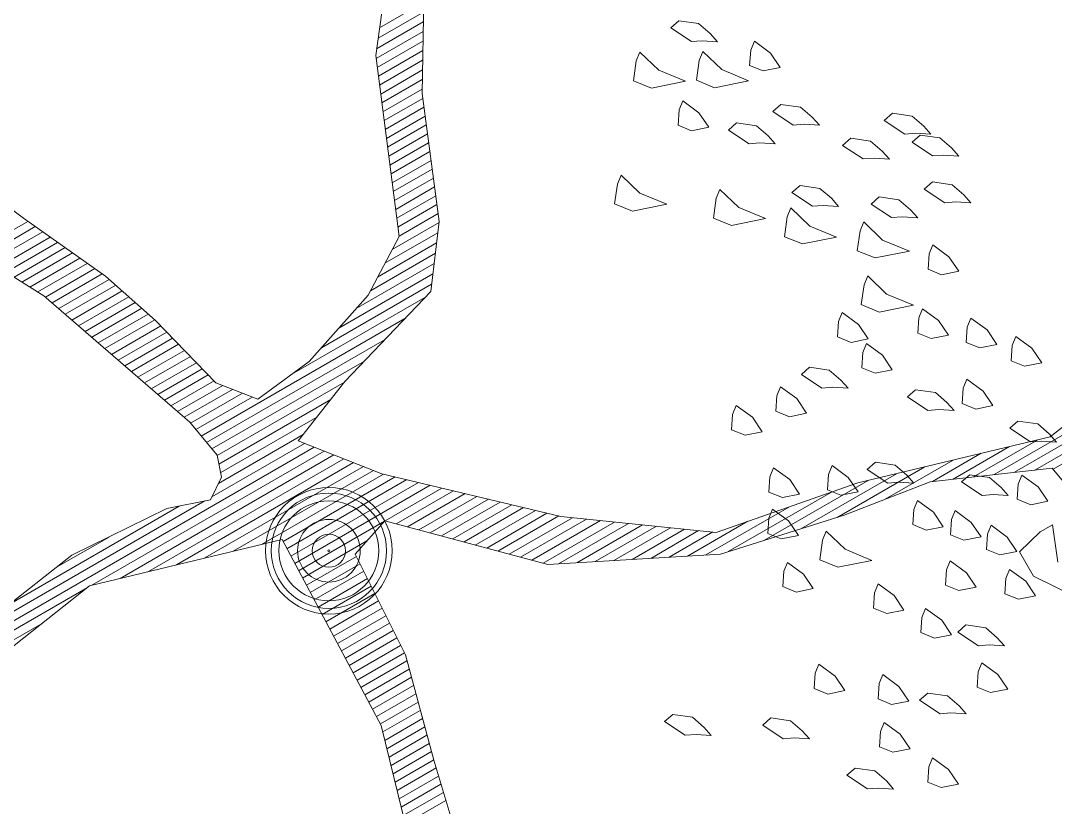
# Model space of a CAD drawing. Header units: metres. Extents: x 12093 to 20303, y 514 to 1412.
# Drawn here: x 19737.53 to 19739.323, y 698.657 to 700.021 of the extents above; entities that cross this region are included whole.
import ezdxf

# ---------------------------------------------------------------- set-up
doc = ezdxf.new("R2010")
doc.units = ezdxf.units.M
for name, color, linetype, lineweight in [('ARBOLES', 52, 'Continuous', 13), ('grass', 64, 'Continuous', 13), ('Layer2', 43, 'Continuous', 20)]:
    doc.layers.add(name, color=color, linetype=linetype, lineweight=lineweight)

# ---------------------------------------------------------------- blocks, each defined once
blk = doc.blocks.new('ghgfghgh')
at = {"layer": 'ARBOLES', "lineweight": 20}
for p, q in [((20001.7025, 664.534), (20001.7002, 664.3997)), ((20001.6496, 664.4414), (20001.6616, 664.5281)), ((20001.6537, 664.4714), (20001.7019, 664.4992)), ((20001.6521, 664.4601), (20001.7017, 664.4887)), ((20001.6506, 664.4487), (20001.7015, 664.4781)), ((20001.65, 664.438), (20001.7014, 664.4676)), ((20001.6513, 664.4283), (20001.7012, 664.4571)), ((20001.6752, 664.2434), (20001.6496, 664.4414)), ((20001.6525, 664.4186), (20001.701, 664.4466)), ((20001.6538, 664.4089), (20001.7008, 664.436)), ((20001.655, 664.3992), (20001.7006, 664.4255)), ((20001.6563, 664.3895), (20001.7005, 664.415)), ((20001.6575, 664.3798), (20001.7003, 664.4045)), ((20001.6588, 664.3701), (20001.7009, 664.3944)), ((20001.7002, 664.3997), (20001.7189, 664.2598)), ((20001.66, 664.3604), (20001.7022, 664.3847)), ((20001.6613, 664.3507), (20001.7035, 664.375)), ((20001.6626, 664.341), (20001.7048, 664.3654)), ((20001.6638, 664.3313), (20001.7061, 664.3557)), ((20001.6651, 664.3216), (20001.7074, 664.346)), ((20001.6663, 664.3119), (20001.7087, 664.3363)), ((20001.6676, 664.3022), (20001.71, 664.3267)), ((20001.6688, 664.2925), (20001.7113, 664.317)), ((20001.6701, 664.2828), (20001.7126, 664.3073)), ((20001.2179, 664.2985), (20001.2647, 664.2635)), ((20001.6714, 664.2731), (20001.7139, 664.2976)), ((20001.6726, 664.2634), (20001.7152, 664.2879)), ((20001.6739, 664.2537), (20001.7165, 664.2783)), ((20001.6751, 664.244), (20001.7178, 664.2686)), ((20001.2109, 664.2262), (20001.2696, 664.26)), ((20001.2647, 664.2635), (20001.3545, 664.2001)), ((20001.6677, 664.2293), (20001.7188, 664.2588)), ((20001.7189, 664.2598), (20001.7097, 664.1835)), ((20001.287, 664.1788), (20001.1762, 664.2478)), ((20001.2196, 664.2208), (20001.2777, 664.2543)), ((20001.2283, 664.2154), (20001.2858, 664.2485)), ((20001.6597, 664.2142), (20001.7175, 664.2476)), ((20001.237, 664.2099), (20001.2939, 664.2428)), ((20001.2457, 664.2045), (20001.302, 664.2371)), ((20001.6412, 664.1794), (20001.6752, 664.2434)), ((20001.6517, 664.1992), (20001.7161, 664.2364)), ((20001.2544, 664.1991), (20001.3102, 664.2313)), ((20001.263, 664.1937), (20001.3183, 664.2256)), ((20001.6437, 664.1841), (20001.7148, 664.2252)), ((20001.2717, 664.1883), (20001.3264, 664.2199)), ((20001.2804, 664.1829), (20001.3345, 664.2141)), ((20001.6282, 664.1647), (20001.7134, 664.214)), ((20001.2887, 664.1773), (20001.3427, 664.2084)), ((20001.296, 664.171), (20001.3508, 664.2027)), ((20001.6092, 664.1434), (20001.7121, 664.2028)), ((20001.3032, 664.1648), (20001.3584, 664.1966)), ((20001.3104, 664.1585), (20001.3655, 664.1903)), ((20001.3545, 664.2001), (20001.409, 664.1517)), ((20001.5903, 664.122), (20001.7107, 664.1915)), ((20001.4466, 664.0405), (20001.287, 664.1788)), ((20001.3176, 664.1522), (20001.3726, 664.184)), ((20001.5768, 664.1068), (20001.6412, 664.1794)), ((20001.7097, 664.1835), (20001.6159, 664.085)), ((20001.3248, 664.146), (20001.3797, 664.1777)), ((20001.3321, 664.1397), (20001.3868, 664.1714)), ((20001.5579, 664.0929), (20001.7034, 664.1769)), ((20001.3393, 664.1335), (20001.394, 664.165)), ((20001.3465, 664.1272), (20001.4011, 664.1587)), ((20001.3537, 664.121), (20001.4082, 664.1524)), ((20001.3609, 664.1147), (20001.4147, 664.1458)), ((20001.409, 664.1517), (20001.475, 664.0835)), ((20001.459, 664.0254), (20001.6814, 664.1538)), ((20001.3682, 664.1085), (20001.4212, 664.1391)), ((20001.3754, 664.1022), (20001.4277, 664.1324)), ((20001.3826, 664.0959), (20001.4341, 664.1257)), ((20001.4648, 664.0183), (20001.6593, 664.1306)), ((20002.3866, 664.0247), (20002.5081, 664.1214)), ((20001.3898, 664.0897), (20001.4406, 664.119)), ((20001.397, 664.0834), (20001.4471, 664.1123)), ((20001.4043, 664.0772), (20001.4536, 664.1056)), ((20001.4115, 664.0709), (20001.46, 664.0989)), ((20001.4707, 664.0113), (20001.6372, 664.1074)), ((20001.5208, 664.0656), (20001.5768, 664.1068)), ((20001.4187, 664.0647), (20001.4665, 664.0922)), ((20001.4259, 664.0584), (20001.473, 664.0856)), ((20001.4331, 664.0521), (20001.4824, 664.0806)), ((20001.4404, 664.0459), (20001.4932, 664.0764)), ((20001.475, 664.0835), (20001.5208, 664.0656)), ((20001.4763, 664.0041), (20001.6154, 664.0844)), ((20001.6159, 664.085), (20001.5648, 664.0201)), ((20001.4474, 664.0395), (20001.5039, 664.0722)), ((20001.4532, 664.0325), (20001.5147, 664.068)), ((20001.4783, 663.9948), (20001.6004, 664.0653)), ((20002.3251, 663.9833), (20002.4832, 664.0746)), ((20001.4802, 663.9855), (20001.5853, 664.0462)), ((20002.3474, 663.9858), (20002.4538, 664.0472)), ((20001.4763, 664.0044), (20001.4466, 664.0405)), ((20001.4777, 663.9736), (20001.5703, 664.0271)), ((20001.5648, 664.0201), (20001.6564, 663.9843)), ((20002.1764, 663.9742), (20002.3866, 664.0247)), ((20002.3027, 663.9808), (20002.373, 664.0214)), ((20002.3698, 663.9883), (20002.4247, 664.02)), ((20001.1504, 663.7638), (20001.5824, 664.0132)), ((20001.3394, 663.8625), (20001.5931, 664.009)), ((20001.4705, 663.959), (20001.5716, 664.0174)), ((20002.2803, 663.9783), (20002.3421, 664.014)), ((20002.3896, 663.9893), (20002.4293, 664.0122)), ((20001.3703, 663.8699), (20001.6039, 664.0048)), ((20001.4012, 663.8774), (20001.6147, 664.0006)), ((20001.4812, 663.9806), (20001.4763, 664.0044)), ((20002.2062, 663.9564), (20002.2803, 663.9992)), ((20002.2579, 663.9758), (20002.3112, 664.0066)), ((20001.4321, 663.8848), (20001.6254, 663.9964)), ((20001.463, 663.8922), (20001.6362, 663.9922)), ((20001.4939, 663.8996), (20001.647, 663.9879)), ((20002.1538, 663.9366), (20002.2494, 663.9917)), ((20002.3886, 663.9904), (20002.2554, 663.9755)), ((20002.4183, 663.9543), (20002.3886, 663.9904)), ((20001.4689, 663.9558), (20001.4812, 663.9806)), ((20001.5248, 663.907), (20001.658, 663.9839)), ((20001.5483, 663.9102), (20001.6708, 663.9808)), ((20001.5526, 663.9022), (20001.6835, 663.9778)), ((20001.5569, 663.8942), (20001.6963, 663.9747)), ((20001.6564, 663.9843), (20001.8518, 663.9375)), ((20002.0744, 663.9116), (20002.1876, 663.9769)), ((20002.1141, 663.9241), (20002.2185, 663.9843)), ((20002.2554, 663.9755), (20002.1613, 663.9389)), ((20001.5611, 663.8863), (20001.7091, 663.9717)), ((20001.6598, 663.9328), (20001.7218, 663.9686)), ((20001.6721, 663.9295), (20001.7346, 663.9656)), ((20002.0214, 663.9202), (20002.1764, 663.9742)), ((20002.0347, 663.8991), (20002.1474, 663.9641)), ((20001.2006, 663.8032), (20001.4628, 663.9546)), ((20001.4213, 663.9461), (20001.4689, 663.9558)), ((20001.6844, 663.9262), (20001.7474, 663.9625)), ((20001.6968, 663.9229), (20001.7601, 663.9595)), ((20001.7091, 663.9196), (20001.7729, 663.9564)), ((20001.7214, 663.9163), (20001.7857, 663.9533)), ((20001.2508, 663.8426), (20001.4348, 663.9489)), ((20001.3177, 663.8952), (20001.4213, 663.9461)), ((20001.7338, 663.913), (20001.7984, 663.9503)), ((20001.7461, 663.9097), (20001.8112, 663.9472)), ((20001.7584, 663.9063), (20001.824, 663.9442)), ((20001.7708, 663.903), (20001.8367, 663.9411)), ((20002.0104, 663.8955), (20002.1018, 663.9482)), ((20001.5654, 663.8783), (20001.659, 663.9323)), ((20001.6594, 663.9329), (20001.6272, 663.8965)), ((20001.8377, 663.8851), (20001.6594, 663.9329)), ((20001.7831, 663.8997), (20001.8495, 663.9381)), ((20001.7954, 663.8964), (20001.8644, 663.9362)), ((20001.8078, 663.8931), (20001.8797, 663.9347)), ((20001.8201, 663.8898), (20001.8951, 663.9331)), ((20001.8324, 663.8865), (20001.9104, 663.9315)), ((20001.8492, 663.8858), (20001.9257, 663.93)), ((20001.8518, 663.9375), (20002.0214, 663.9202)), ((20001.9903, 663.8942), (20002.0563, 663.9324)), ((20002.1613, 663.9389), (20002.0262, 663.8964)), ((20001.8694, 663.887), (20001.9411, 663.9284)), ((20001.8895, 663.8882), (20001.9564, 663.9268)), ((20001.9097, 663.8894), (20001.9718, 663.9253)), ((20001.9298, 663.8906), (20001.9871, 663.9237)), ((20001.95, 663.8918), (20002.0024, 663.9221)), ((20001.9701, 663.893), (20002.0178, 663.9206)), ((20001.301, 663.882), (20001.3583, 663.9151)), ((20001.5472, 663.9124), (20001.3369, 663.8619)), ((20001.6557, 663.7091), (20001.5472, 663.9124)), ((20001.5696, 663.8703), (20001.64, 663.911)), ((20001.6272, 663.8965), (20001.682, 663.7863)), ((20002.0262, 663.8964), (20001.8377, 663.8851)), ((20001.1042, 663.7276), (20001.3177, 663.8952)), ((20001.5739, 663.8623), (20001.6285, 663.8939)), ((20001.5781, 663.8544), (20001.6326, 663.8858)), ((20001.5824, 663.8464), (20001.6366, 663.8777)), ((20001.3369, 663.8619), (20001.1301, 663.6982)), ((20001.5866, 663.8384), (20001.6406, 663.8696)), ((20001.5909, 663.8305), (20001.6446, 663.8615)), ((20001.1042, 663.7267), (20001.333, 663.8588)), ((20001.5951, 663.8225), (20001.6487, 663.8534)), ((20001.5994, 663.8145), (20001.6527, 663.8453)), ((20001.6036, 663.8066), (20001.6567, 663.8372)), ((20001.6079, 663.7986), (20001.6607, 663.8291)), ((20001.1035, 663.7159), (20001.2843, 663.8203)), ((20001.6121, 663.7906), (20001.6648, 663.821)), ((20001.6164, 663.7827), (20001.6688, 663.8129)), ((20001.6207, 663.7747), (20001.6728, 663.8048)), ((20001.6249, 663.7667), (20001.6768, 663.7967)), ((20001.6292, 663.7587), (20001.6809, 663.7886)), ((20001.682, 663.7863), (20001.713, 663.6712)), ((20001.6334, 663.7508), (20001.6837, 663.7798)), ((20001.6377, 663.7428), (20001.6862, 663.7708)), ((20001.6419, 663.7348), (20001.6886, 663.7618)), ((20001.6462, 663.7269), (20001.691, 663.7528)), ((20001.6504, 663.7189), (20001.6935, 663.7437)), ((20001.6547, 663.7109), (20001.6959, 663.7347)), ((20001.6574, 663.7021), (20001.6983, 663.7257)), ((20001.6596, 663.6929), (20001.7008, 663.7167)), ((20001.7333, 663.3904), (20001.6557, 663.7091)), ((20001.6618, 663.6838), (20001.7032, 663.7077)), ((20001.6641, 663.6746), (20001.7056, 663.6986)), ((20001.6663, 663.6655), (20001.708, 663.6896)), ((20001.6685, 663.6564), (20001.7105, 663.6806)), ((20001.6707, 663.6472), (20001.7129, 663.6716)), ((20001.713, 663.6712), (20001.7517, 663.5428)), ((20001.673, 663.6381), (20001.7156, 663.6627)), ((20001.6752, 663.6289), (20001.7182, 663.6538)), ((20001.6774, 663.6198), (20001.7209, 663.6449)), ((20001.6796, 663.6107), (20001.7236, 663.636)), ((20001.6819, 663.6015), (20001.7263, 663.6272))]:
    blk.add_line(p, q, dxfattribs=at)
for radius in [0.0692, 0.063, 0.0546, 0.0342, 0.0181, 0.00112]:
    blk.add_circle((20001.5984, 663.9001), radius, dxfattribs=at)
at = {"layer": 'grass'}
for p, q in [((20001.9719, 664.4714), (20001.9808, 664.4792)), ((20001.9808, 664.4792), (20002.0024, 664.4761)), ((20002.0024, 664.4761), (20002.0151, 664.4652)), ((20001.9944, 664.4565), (20001.9719, 664.4714)), ((20002.0151, 664.4652), (20002.0229, 664.4563)), ((20002.0062, 664.4574), (20001.9944, 664.4565)), ((20002.0229, 664.4563), (20002.0062, 664.4574)), ((20002.0633, 664.4569), (20002.0593, 664.4471)), ((20002.0809, 664.444), (20002.0633, 664.4569)), ((20001.9383, 664.4451), (20001.9343, 664.4353)), ((20001.9588, 664.4253), (20001.9383, 664.4451)), ((20002.0071, 664.4456), (20002.0031, 664.4358)), ((20002.0276, 664.4258), (20002.0071, 664.4456)), ((20002.0593, 664.4471), (20002.0581, 664.4304)), ((20002.0916, 664.4282), (20002.0809, 664.444)), ((20001.9343, 664.4353), (20001.9312, 664.4137)), ((20002.0031, 664.4358), (20002, 664.4142)), ((20002.0581, 664.4304), (20002.0728, 664.4244)), ((20002.0728, 664.4244), (20002.0916, 664.4282)), ((20001.9882, 664.4133), (20001.9588, 664.4253)), ((20002.057, 664.4137), (20002.0276, 664.4258)), ((20001.9312, 664.4137), (20001.9508, 664.4057)), ((20001.9508, 664.4057), (20001.9882, 664.4133)), ((20002, 664.4142), (20002.0196, 664.4061)), ((20002.0196, 664.4061), (20002.057, 664.4137)), ((20001.9811, 664.3819), (20001.98, 664.3652)), ((20001.9851, 664.3917), (20001.9811, 664.3819)), ((20002.0027, 664.3787), (20001.9851, 664.3917)), ((20002.0833, 664.3801), (20002.0922, 664.3879)), ((20002.0922, 664.3879), (20002.1138, 664.3848)), ((20002.1138, 664.3848), (20002.1265, 664.3739)), ((20002.0134, 664.3629), (20002.0027, 664.3787)), ((20002.1058, 664.3652), (20002.0833, 664.3801)), ((20002.1265, 664.3739), (20002.1343, 664.365)), ((20002.2052, 664.3703), (20002.2141, 664.3781)), ((20002.2277, 664.3554), (20002.2052, 664.3703)), ((20002.2141, 664.3781), (20002.2357, 664.375)), ((20002.2357, 664.375), (20002.2484, 664.3641)), ((20001.98, 664.3652), (20001.9947, 664.3591)), ((20001.9947, 664.3591), (20002.0134, 664.3629)), ((20002.035, 664.3598), (20002.0439, 664.3676)), ((20002.0575, 664.3449), (20002.035, 664.3598)), ((20002.0439, 664.3676), (20002.0655, 664.3645)), ((20002.0655, 664.3645), (20002.0782, 664.3536)), ((20002.1176, 664.3661), (20002.1058, 664.3652)), ((20002.1343, 664.365), (20002.1176, 664.3661)), ((20002.2484, 664.3641), (20002.2562, 664.3552)), ((20002.0782, 664.3536), (20002.086, 664.3447)), ((20002.1597, 664.3431), (20002.1687, 664.3509)), ((20002.1687, 664.3509), (20002.1903, 664.3478)), ((20002.1903, 664.3478), (20002.203, 664.3369)), ((20002.2395, 664.3563), (20002.2277, 664.3554)), ((20002.2355, 664.3465), (20002.2444, 664.3543)), ((20002.2562, 664.3552), (20002.2395, 664.3563)), ((20002.2444, 664.3543), (20002.266, 664.3512)), ((20002.266, 664.3512), (20002.2787, 664.3403)), ((20002.0693, 664.3458), (20002.0575, 664.3449)), ((20002.086, 664.3447), (20002.0693, 664.3458)), ((20002.1822, 664.3282), (20002.1597, 664.3431)), ((20002.203, 664.3369), (20002.2108, 664.328)), ((20002.258, 664.3316), (20002.2355, 664.3465)), ((20002.2787, 664.3403), (20002.2865, 664.3314)), ((20002.1941, 664.3291), (20002.1822, 664.3282)), ((20002.2108, 664.328), (20002.1941, 664.3291)), ((20002.2698, 664.3325), (20002.258, 664.3316)), ((20002.2865, 664.3314), (20002.2698, 664.3325)), ((20001.9176, 664.3106), (20001.9136, 664.3008)), ((20001.9381, 664.2907), (20001.9176, 664.3106)), ((20002.2489, 664.2953), (20002.2578, 664.3031)), ((20002.2578, 664.3031), (20002.2794, 664.3)), ((20001.9136, 664.3008), (20001.9105, 664.2792)), ((20002.0257, 664.295), (20002.0217, 664.2852)), ((20002.0462, 664.2752), (20002.0257, 664.295)), ((20002.1043, 664.2915), (20002.1132, 664.2993)), ((20002.1268, 664.2765), (20002.1043, 664.2915)), ((20002.1132, 664.2993), (20002.1348, 664.2961)), ((20002.1348, 664.2961), (20002.1475, 664.2852)), ((20002.2714, 664.2804), (20002.2489, 664.2953)), ((20002.2794, 664.3), (20002.2921, 664.2891)), ((20001.9675, 664.2787), (20001.9381, 664.2907)), ((20002.0217, 664.2852), (20002.0185, 664.2636)), ((20002.1475, 664.2852), (20002.1553, 664.2763)), ((20002.1907, 664.279), (20002.1996, 664.2868)), ((20002.1996, 664.2868), (20002.2212, 664.2837)), ((20002.2212, 664.2837), (20002.2339, 664.2728)), ((20002.2832, 664.2813), (20002.2714, 664.2804)), ((20002.2999, 664.2801), (20002.2832, 664.2813)), ((20002.2921, 664.2891), (20002.2999, 664.2801)), ((20001.9105, 664.2792), (20001.9301, 664.2711)), ((20001.9301, 664.2711), (20001.9675, 664.2787)), ((20002.0756, 664.2632), (20002.0462, 664.2752)), ((20002.1032, 664.2747), (20002.0992, 664.2649)), ((20002.1237, 664.2549), (20002.1032, 664.2747)), ((20002.1386, 664.2774), (20002.1268, 664.2765)), ((20002.1553, 664.2763), (20002.1386, 664.2774)), ((20002.2132, 664.2641), (20002.1907, 664.279)), ((20002.2339, 664.2728), (20002.2417, 664.2639)), ((20002.0185, 664.2636), (20002.0381, 664.2556)), ((20002.0381, 664.2556), (20002.0756, 664.2632)), ((20002.0992, 664.2649), (20002.0961, 664.2433)), ((20002.1827, 664.2594), (20002.1787, 664.2496)), ((20002.2032, 664.2396), (20002.1827, 664.2594)), ((20002.225, 664.265), (20002.2132, 664.2641)), ((20002.2417, 664.2639), (20002.225, 664.265)), ((20002.1531, 664.2429), (20002.1237, 664.2549)), ((20002.1787, 664.2496), (20002.1756, 664.228)), ((20002.0961, 664.2433), (20002.1157, 664.2353)), ((20002.1157, 664.2353), (20002.1531, 664.2429)), ((20002.2326, 664.2276), (20002.2032, 664.2396)), ((20002.1756, 664.228), (20002.1952, 664.22)), ((20002.1952, 664.22), (20002.2326, 664.2276)), ((20002.2542, 664.2244), (20002.2531, 664.2077)), ((20002.2582, 664.2342), (20002.2542, 664.2244)), ((20002.2758, 664.2213), (20002.2582, 664.2342)), ((20002.2865, 664.2055), (20002.2758, 664.2213)), ((20002.2531, 664.2077), (20002.2678, 664.2017)), ((20002.2678, 664.2017), (20002.2865, 664.2055)), ((20002.1832, 664.1906), (20002.1801, 664.169)), ((20002.1872, 664.2004), (20002.1832, 664.1906)), ((20002.2077, 664.1806), (20002.1872, 664.2004)), ((20002.2371, 664.1685), (20002.2077, 664.1806)), ((20002.1801, 664.169), (20002.1997, 664.1609)), ((20002.1997, 664.1609), (20002.2371, 664.1685)), ((20002.1593, 664.1603), (20002.1553, 664.1505)), ((20002.177, 664.1474), (20002.1593, 664.1603)), ((20002.2469, 664.1645), (20002.2429, 664.1547)), ((20002.2645, 664.1516), (20002.2469, 664.1645)), ((20002.1553, 664.1505), (20002.1542, 664.1338)), ((20002.1876, 664.1315), (20002.177, 664.1474)), ((20002.2429, 664.1547), (20002.2418, 664.138)), ((20002.2752, 664.1358), (20002.2645, 664.1516)), ((20002.2959, 664.1445), (20002.2948, 664.1278)), ((20002.2999, 664.1543), (20002.2959, 664.1445)), ((20002.3175, 664.1414), (20002.2999, 664.1543)), ((20002.1542, 664.1338), (20002.1689, 664.1277)), ((20002.2418, 664.138), (20002.2565, 664.132)), ((20002.2565, 664.132), (20002.2752, 664.1358)), ((20002.3282, 664.1256), (20002.3175, 664.1414)), ((20002.3489, 664.1343), (20002.3449, 664.1245)), ((20002.3665, 664.1213), (20002.3489, 664.1343)), ((20002.1689, 664.1277), (20002.1876, 664.1315)), ((20002.1856, 664.1266), (20002.1816, 664.1168)), ((20002.2032, 664.1137), (20002.1856, 664.1266)), ((20002.2948, 664.1278), (20002.3095, 664.1218)), ((20002.3095, 664.1218), (20002.3282, 664.1256)), ((20002.3449, 664.1245), (20002.3438, 664.1077)), ((20002.3772, 664.1055), (20002.3665, 664.1213)), ((20002.1816, 664.1168), (20002.1805, 664.1001)), ((20002.2139, 664.0979), (20002.2032, 664.1137)), ((20002.1146, 664.0928), (20002.1235, 664.1006)), ((20002.1235, 664.1006), (20002.1451, 664.0974)), ((20002.1805, 664.1001), (20002.1952, 664.0941)), ((20002.3438, 664.1077), (20002.3585, 664.1017)), ((20002.3585, 664.1017), (20002.3772, 664.1055)), ((20002.1371, 664.0778), (20002.1146, 664.0928)), ((20002.1451, 664.0974), (20002.1578, 664.0865)), ((20002.1952, 664.0941), (20002.2139, 664.0979)), ((20002.2955, 664.0875), (20002.2915, 664.0777)), ((20002.3131, 664.0745), (20002.2955, 664.0875)), ((20002.0919, 664.0792), (20002.0879, 664.0694)), ((20002.1095, 664.0663), (20002.0919, 664.0792)), ((20002.1489, 664.0787), (20002.1371, 664.0778)), ((20002.1656, 664.0776), (20002.1489, 664.0787)), ((20002.1578, 664.0865), (20002.1656, 664.0776)), ((20002.2304, 664.0683), (20002.2393, 664.0761)), ((20002.2393, 664.0761), (20002.261, 664.073)), ((20002.2915, 664.0777), (20002.2904, 664.061)), ((20002.0879, 664.0694), (20002.0868, 664.0527)), ((20002.1202, 664.0504), (20002.1095, 664.0663)), ((20002.2529, 664.0534), (20002.2304, 664.0683)), ((20002.261, 664.073), (20002.2737, 664.0621)), ((20002.3238, 664.0587), (20002.3131, 664.0745)), ((20002.0435, 664.0589), (20002.0395, 664.0491)), ((20002.0611, 664.046), (20002.0435, 664.0589)), ((20002.2647, 664.0543), (20002.2529, 664.0534)), ((20002.2814, 664.0532), (20002.2647, 664.0543)), ((20002.2737, 664.0621), (20002.2814, 664.0532)), ((20002.2904, 664.061), (20002.3051, 664.0549)), ((20002.3051, 664.0549), (20002.3238, 664.0587)), ((20002.0395, 664.0491), (20002.0384, 664.0324)), ((20002.0718, 664.0302), (20002.0611, 664.046)), ((20002.0868, 664.0527), (20002.1015, 664.0466)), ((20002.1015, 664.0466), (20002.1202, 664.0504)), ((20002.0384, 664.0324), (20002.0531, 664.0264)), ((20002.3423, 664.034), (20002.3512, 664.0418)), ((20002.3648, 664.0191), (20002.3423, 664.034)), ((20002.3512, 664.0418), (20002.3728, 664.0387)), ((20002.3728, 664.0387), (20002.3855, 664.0278)), ((20002.0531, 664.0264), (20002.0718, 664.0302)), ((20002.3766, 664.02), (20002.3648, 664.0191)), ((20002.3933, 664.0189), (20002.3766, 664.02)), ((20002.3855, 664.0278), (20002.3933, 664.0189)), ((20002.0843, 663.9907), (20002.0803, 663.9809)), ((20002.1019, 663.9778), (20002.0843, 663.9907)), ((20002.1483, 663.9932), (20002.1443, 663.9834)), ((20002.1659, 663.9803), (20002.1483, 663.9932)), ((20002.1866, 663.989), (20002.1955, 663.9968)), ((20002.2091, 663.9741), (20002.1866, 663.989)), ((20002.1955, 663.9968), (20002.2171, 663.9937)), ((20002.2171, 663.9937), (20002.2298, 663.9828)), ((20002.0803, 663.9809), (20002.0792, 663.9642)), ((20002.1126, 663.962), (20002.1019, 663.9778)), ((20002.1443, 663.9834), (20002.1431, 663.9667)), ((20002.1766, 663.9645), (20002.1659, 663.9803)), ((20002.2209, 663.975), (20002.2091, 663.9741)), ((20002.2376, 663.9738), (20002.2209, 663.975)), ((20002.2298, 663.9828), (20002.2376, 663.9738)), ((20002.2897, 663.9754), (20002.2986, 663.9832)), ((20002.3122, 663.9605), (20002.2897, 663.9754)), ((20002.2986, 663.9832), (20002.3202, 663.9801)), ((20002.3202, 663.9801), (20002.3329, 663.9692)), ((20002.3556, 663.9828), (20002.3516, 663.973)), ((20002.3732, 663.9699), (20002.3556, 663.9828)), ((20002.0792, 663.9642), (20002.0939, 663.9582)), ((20002.1431, 663.9667), (20002.1578, 663.9607)), ((20002.1578, 663.9607), (20002.1766, 663.9645)), ((20002.3329, 663.9692), (20002.3407, 663.9603)), ((20002.3516, 663.973), (20002.3505, 663.9563)), ((20002.3839, 663.9541), (20002.3732, 663.9699)), ((20002.0939, 663.9582), (20002.1126, 663.962)), ((20002.2414, 663.9551), (20002.2374, 663.9453)), ((20002.259, 663.9422), (20002.2414, 663.9551)), ((20002.324, 663.9614), (20002.3122, 663.9605)), ((20002.3407, 663.9603), (20002.324, 663.9614)), ((20002.3505, 663.9563), (20002.3652, 663.9503)), ((20002.3652, 663.9503), (20002.3839, 663.9541)), ((20002.083, 663.9455), (20002.079, 663.9357)), ((20002.1006, 663.9326), (20002.083, 663.9455)), ((20002.2374, 663.9453), (20002.2363, 663.9286)), ((20002.2697, 663.9264), (20002.259, 663.9422)), ((20002.2826, 663.944), (20002.2786, 663.9342)), ((20002.3002, 663.9311), (20002.2826, 663.944)), ((20002.079, 663.9357), (20002.0779, 663.919)), ((20002.1113, 663.9168), (20002.1006, 663.9326)), ((20002.2786, 663.9342), (20002.2775, 663.9175)), ((20002.3109, 663.9153), (20002.3002, 663.9311)), ((20002.0779, 663.919), (20002.0926, 663.913)), ((20002.1418, 663.9215), (20002.1378, 663.9117)), ((20002.1623, 663.9017), (20002.1418, 663.9215)), ((20002.2363, 663.9286), (20002.251, 663.9226)), ((20002.251, 663.9226), (20002.2697, 663.9264)), ((20002.3178, 663.9182), (20002.3167, 663.9015)), ((20002.3218, 663.928), (20002.3178, 663.9182)), ((20002.3394, 663.9151), (20002.3218, 663.928)), ((20002.3756, 663.9208), (20002.3529, 663.8988)), ((20002.3889, 663.9285), (20002.3756, 663.9208)), ((20002.3948, 663.8876), (20002.3889, 663.9285)), ((20002.0926, 663.913), (20002.1113, 663.9168)), ((20002.1378, 663.9117), (20002.1347, 663.8901)), ((20002.2775, 663.9175), (20002.2922, 663.9115)), ((20002.2922, 663.9115), (20002.3109, 663.9153)), ((20002.3501, 663.8993), (20002.3394, 663.9151)), ((20002.1917, 663.8896), (20002.1623, 663.9017)), ((20002.3167, 663.9015), (20002.3314, 663.8955)), ((20002.3314, 663.8955), (20002.3501, 663.8993)), ((20002.3529, 663.8988), (20002.3682, 663.8722)), ((20002.0993, 663.8874), (20002.0953, 663.8776)), ((20002.1169, 663.8745), (20002.0993, 663.8874)), ((20002.1347, 663.8901), (20002.1543, 663.882)), ((20002.1543, 663.882), (20002.1917, 663.8896)), ((20002.2773, 663.889), (20002.2733, 663.8792)), ((20002.2949, 663.8761), (20002.2773, 663.889)), ((20002.0953, 663.8776), (20002.0942, 663.8609)), ((20002.1276, 663.8587), (20002.1169, 663.8745)), ((20002.2733, 663.8792), (20002.2721, 663.8625)), ((20002.3056, 663.8603), (20002.2949, 663.8761)), ((20002.3421, 663.8796), (20002.3381, 663.8698)), ((20002.3597, 663.8667), (20002.3421, 663.8796)), ((20002.1984, 663.864), (20002.1944, 663.8542)), ((20002.216, 663.8511), (20002.1984, 663.864)), ((20002.2721, 663.8625), (20002.2868, 663.8565)), ((20002.3381, 663.8698), (20002.337, 663.8531)), ((20002.3704, 663.8509), (20002.3597, 663.8667)), ((20002.3682, 663.8722), (20002.4179, 663.8477)), ((20002.0942, 663.8609), (20002.1089, 663.8549)), ((20002.1089, 663.8549), (20002.1276, 663.8587)), ((20002.1944, 663.8542), (20002.1933, 663.8375)), ((20002.2267, 663.8353), (20002.216, 663.8511)), ((20002.2868, 663.8565), (20002.3056, 663.8603)), ((20002.337, 663.8531), (20002.3517, 663.8471)), ((20002.3517, 663.8471), (20002.3704, 663.8509)), ((20002.1933, 663.8375), (20002.208, 663.8315)), ((20002.208, 663.8315), (20002.2267, 663.8353)), ((20002.2503, 663.8371), (20002.2463, 663.8273)), ((20002.2679, 663.8242), (20002.2503, 663.8371)), ((20002.2463, 663.8273), (20002.2452, 663.8106)), ((20002.2786, 663.8083), (20002.2679, 663.8242)), ((20002.2855, 663.8112), (20002.2944, 663.819)), ((20002.2944, 663.819), (20002.316, 663.8159)), ((20002.2452, 663.8106), (20002.2599, 663.8046)), ((20002.2599, 663.8046), (20002.2786, 663.8083)), ((20002.308, 663.7963), (20002.2855, 663.8112)), ((20002.316, 663.8159), (20002.3287, 663.805)), ((20002.3287, 663.805), (20002.3365, 663.7961)), ((20002.3198, 663.7972), (20002.308, 663.7963)), ((20002.3365, 663.7961), (20002.3198, 663.7972)), ((20002.1338, 663.776), (20002.1298, 663.7662)), ((20002.1514, 663.7631), (20002.1338, 663.776)), ((20002.3118, 663.7776), (20002.3078, 663.7678)), ((20002.3294, 663.7647), (20002.3118, 663.7776)), ((20002.1298, 663.7662), (20002.1287, 663.7495)), ((20002.1621, 663.7473), (20002.1514, 663.7631)), ((20002.2036, 663.7647), (20002.1996, 663.7549)), ((20002.2212, 663.7518), (20002.2036, 663.7647)), ((20002.3078, 663.7678), (20002.3067, 663.7511)), ((20002.3401, 663.7489), (20002.3294, 663.7647)), ((20002.1287, 663.7495), (20002.1434, 663.7435)), ((20002.1996, 663.7549), (20002.1984, 663.7382)), ((20002.2319, 663.7359), (20002.2212, 663.7518)), ((20002.3067, 663.7511), (20002.3214, 663.7451)), ((20002.3214, 663.7451), (20002.3401, 663.7489)), ((20002.1434, 663.7435), (20002.1621, 663.7473)), ((20002.1984, 663.7382), (20002.2132, 663.7322)), ((20002.2437, 663.7368), (20002.2526, 663.7446)), ((20002.2526, 663.7446), (20002.2742, 663.7415)), ((20002.2742, 663.7415), (20002.2869, 663.7306)), ((20002.2132, 663.7322), (20002.2319, 663.7359)), ((20002.2662, 663.7219), (20002.2437, 663.7368)), ((20002.2869, 663.7306), (20002.2947, 663.7217)), ((20001.9652, 663.7134), (20001.9741, 663.7212)), ((20001.9741, 663.7212), (20001.9957, 663.7181)), ((20001.9957, 663.7181), (20002.0084, 663.7071)), ((20002.0724, 663.7096), (20002.0813, 663.7174)), ((20002.0813, 663.7174), (20002.1029, 663.7143)), ((20002.278, 663.7228), (20002.2662, 663.7219)), ((20002.2947, 663.7217), (20002.278, 663.7228)), ((20001.9877, 663.6985), (20001.9652, 663.7134)), ((20002.0084, 663.7071), (20002.0162, 663.6982)), ((20002.0949, 663.6947), (20002.0724, 663.7096)), ((20002.1029, 663.7143), (20002.1156, 663.7034)), ((20002.1156, 663.7034), (20002.1234, 663.6945)), ((20002.2051, 663.7125), (20002.2011, 663.7027)), ((20002.2227, 663.6996), (20002.2051, 663.7125)), ((20001.9995, 663.6993), (20001.9877, 663.6985)), ((20002.0162, 663.6982), (20001.9995, 663.6993)), ((20002.1067, 663.6956), (20002.0949, 663.6947)), ((20002.1234, 663.6945), (20002.1067, 663.6956)), ((20002.2011, 663.7027), (20002.2, 663.686)), ((20002.2334, 663.6838), (20002.2227, 663.6996)), ((20002.2, 663.686), (20002.2147, 663.68)), ((20002.2147, 663.68), (20002.2334, 663.6838)), ((20002.2579, 663.6738), (20002.2539, 663.664)), ((20002.2755, 663.6609), (20002.2579, 663.6738)), ((20002.1644, 663.6548), (20002.1733, 663.6626)), ((20002.1733, 663.6626), (20002.1949, 663.6595)), ((20002.1949, 663.6595), (20002.2076, 663.6486)), ((20002.2539, 663.664), (20002.2528, 663.6473)), ((20002.2862, 663.6451), (20002.2755, 663.6609)), ((20002.1869, 663.6399), (20002.1644, 663.6548)), ((20002.2076, 663.6486), (20002.2154, 663.6397)), ((20002.2528, 663.6473), (20002.2675, 663.6413)), ((20002.1987, 663.6408), (20002.1869, 663.6399)), ((20002.2154, 663.6397), (20002.1987, 663.6408)), ((20002.2675, 663.6413), (20002.2862, 663.6451))]:
    blk.add_line(p, q, dxfattribs=at)

msp = doc.modelspace()

# ---------------------------------------------------------------- linework, layer by layer
at = {"layer": 'Layer2'}
for radius, start, end in [(5.5636, 32.6006, 77.2155), (5.4636, 32.586, 77.2113)]:
    msp.add_arc((19737.6942, 696.1917), radius, start, end, dxfattribs=at)

# ---------------------------------------------------------------- block references
at = {"layer": 'grass', "xscale": 1.586003757394792, "yscale": 1.586003757394792, "zscale": 1.586003757394792}
msp.add_blockref('ghgfghgh', (-11984.5464, -353.8459), dxfattribs=at)

doc.saveas('drawing.dxf')
